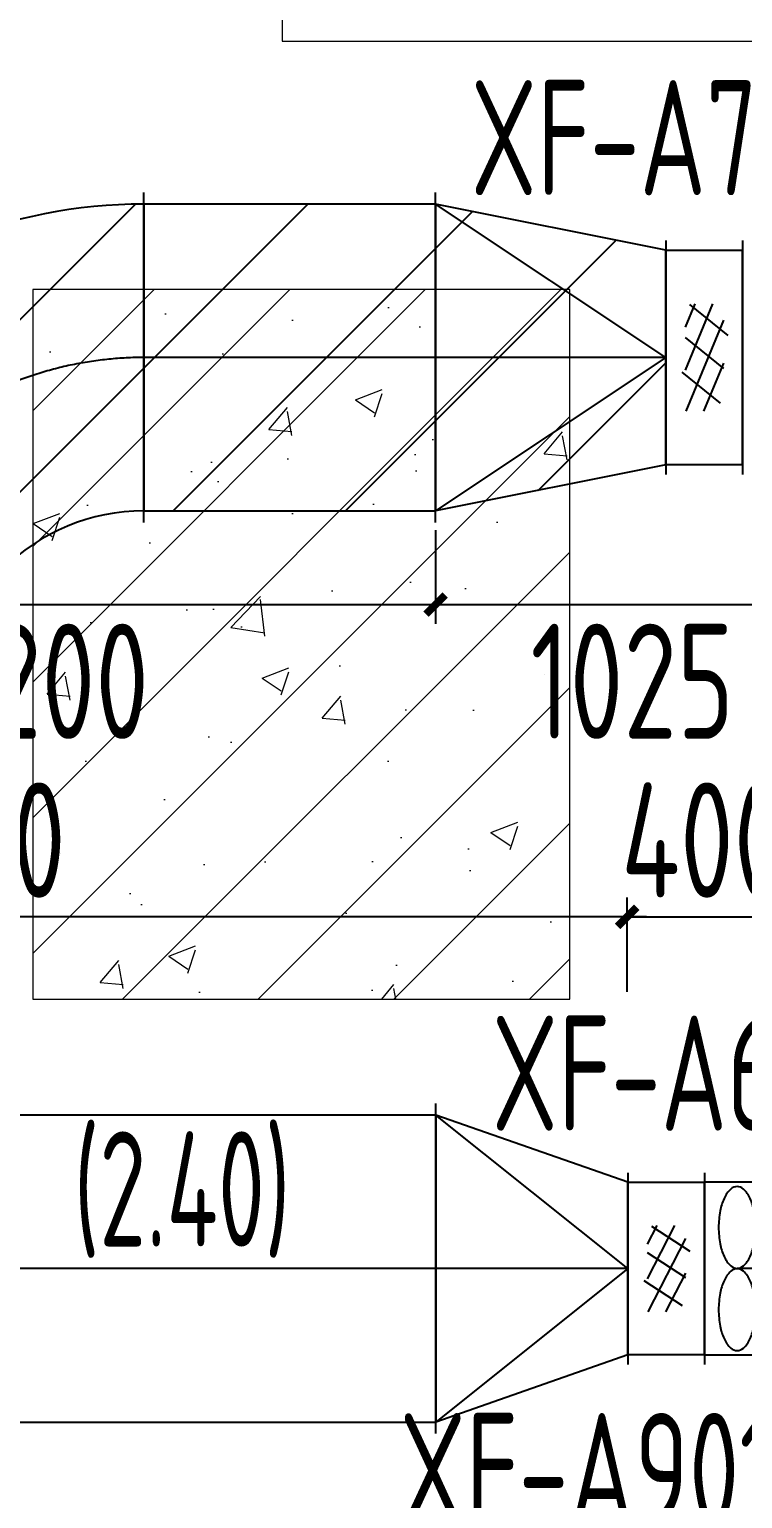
# Model space of a CAD drawing. Extents: x 13114849 to 13479250, y 160225 to 278773.
# Drawn here: x 13250939 to 13252798, y 198810 to 202640 of the extents above; entities that cross this region are included whole.
import ezdxf

# ---------------------------------------------------------------- set-up
doc = ezdxf.new("R2010")
doc.units = 0
doc.header["$LTSCALE"] = 1000
doc.header["$MEASUREMENT"] = 0
doc.linetypes.add('CENTER2', pattern=[28.575000000000003, 19.05, -3.175, 3.175, -3.175])
for name, color, linetype in [('DUCT-X-P标注', 7, 'Continuous'), ('DUCT-X-S中心线', 5, 'CENTER2'), ('DUCT-X-S标注', 7, 'Continuous'), ('DUCT-X-S法兰', 4, 'Continuous'), ('DUCT-X-S管', 3, 'Continuous'), ('DUCT-X-S管端线', 4, 'Continuous'), ('DUCT-X-S管设备', 7, 'Continuous'), ('DUCT-X-S阀门', 7, 'Continuous')]:
    doc.layers.add(name, color=color, linetype=linetype)
doc.layers.add('建筑底图', color=8, linetype='Continuous', lineweight=13)
doc.styles.add('67', font='gbenor.shx', dxfattribs={"width": 0.7, "bigfont": 'hztxt.shx'})
doc.styles.add('du', font='gbenor.shx', dxfattribs={"width": 0.8, "bigfont": 'hztxt.shx'})
doc.dimstyles.new('67', dxfattribs={"dimscale": 100, "dimtxt": 3, "dimasz": 0.5, "dimexe": 0.5, "dimexo": 2, "dimgap": 0.5, "dimtad": 2, "dimdec": 0, "dimrnd": 5, "dimzin": 0, "dimdsep": 46, "dimtxsty": 'du', "dimblk": 'ARCHTICK', "dimcen": 0, "dimdle": 0.5, "dimclrd": 256, "dimclre": 256, "dimclrt": 256, "dimazin": 0, "dimtfac": 1, "dimtdec": 0, "dimtix": 1, "dimtmove": 2, "dimatfit": 3, "dimfxl": 1, "dimtolj": 1, "dimtzin": 0, "dimlwd": -1, "dimlwe": -1, "dimarcsym": 0})

# ---------------------------------------------------------------- blocks, each defined once
blk = doc.blocks.new('$轴流风机$00000011')
for p, q in [((-500, 500), (-500, -500)), ((500, 500), (-500, 500)), ((500, -500), (500, 500)), ((-339.4800092864898, 134.6796910074772), (-339.4800092864898, -134.6796910074772)), ((87.95522044965765, 134.6796910074772), (-339.4800092864898, 134.6796910074772)), ((87.95522044965765, -134.6796910074772), (87.95522044965765, 134.6796910074772)), ((87.95522044965765, 0), (288.4946038684575, 0)), ((-339.4800092864898, -134.6796910074772), (87.95522044965765, -134.6796910074772)), ((-500, -500), (500, -500))]:
    blk.add_line(p, q)
for centre, radius, start, end in [((355.1290658579092, 328.7278263123881), 170.2906702038428, 129.1821255884627, 153.0603398671826), ((288.4946038684575, 410.4818086252635), 64.8209345055534, 90, 129.1821255884627), ((288.4946038684575, 410.4818086252635), 64.82093450552276, 50.81787441153735, 90), ((221.8601418790058, 328.7278263123881), 170.2906702037323, 26.93966013281736, 50.81787441153735), ((462.4428888200782, 274.1909822780144), 290.6672624295167, 153.0603398671826, 168.1126115914812), ((114.5463189241127, 274.1909822780144), 290.6672624295164, 11.88738840851878, 26.93966013281736), ((633.07206670288, 238.2729985965852), 465.0358888982827, 168.1126115914812, 180), ((-56.08285895868903, 238.2729985965852), 465.0358888982828, 0, 11.88738840851878), ((633.07206670288, 238.2729985965852), 465.0358888974643, 180, 191.8873884085187), ((-56.08285895868903, 238.2729985965852), 465.035888898019, 348.1126115914813, 0), ((462.4428888200782, 202.3550149151561), 290.6672624290152, 191.8873884085187, 206.9396601328174), ((114.5463189241127, 202.3550149151561), 290.6672624293529, 333.0603398671827, 348.1126115914813), ((355.1290658579092, 147.8181708826014), 170.2906702042031, 206.9396601328174, 230.8178744115374), ((288.4946038684575, 66.06418856972596), 64.82093450569862, 230.8178744115374, 270), ((288.4946038684575, 66.06418856972596), 64.82093450561933, 270, 309.1821255884627), ((221.8601418790058, 147.8181708826014), 170.2906702039885, 309.1821255884627, 333.0603398671827), ((462.4428888200782, -202.3550149151561), 290.6672624290063, 153.0603398671826, 168.1126115914812), ((355.1290658579092, -147.8181708826014), 170.2906702042102, 129.1821255884627, 153.0603398671826), ((288.4946038684575, -66.06418856972596), 64.82093450570038, 90, 129.1821255884627), ((288.4946038684575, -66.06418856972596), 64.82093450561933, 50.81787441153735, 90), ((221.8601418790058, -147.8181708826014), 170.290670203996, 26.93966013281736, 50.81787441153735), ((114.5463189241127, -202.3550149151561), 290.6672624293437, 11.88738840851878, 26.93966013281736), ((633.07206670288, -238.2729985965852), 465.0358888974643, 168.1126115914812, 180), ((-56.08285895868903, -238.2729985965852), 465.035888898019, 0, 11.88738840851878), ((633.07206670288, -238.2729985965852), 465.0358888982922, 180, 191.8873884085187), ((-56.08285895868903, -238.2729985965852), 465.0358888982919, 348.1126115914813, 0), ((462.4428888200782, -274.1909822780144), 290.6672624295167, 191.8873884085187, 206.9396601328174), ((114.5463189241127, -274.1909822780144), 290.6672624295169, 333.0603398671827, 348.1126115914813), ((355.1290658579092, -328.7278263123881), 170.2906702038428, 206.9396601328174, 230.8178744115374), ((221.8601418790058, -328.7278263123881), 170.2906702037334, 309.1821255884627, 333.0603398671827), ((288.4946038684575, -410.4818086252635), 64.82093450555568, 230.8178744115374, 270), ((288.4946038684575, -410.4818086252635), 64.82093450552276, 270, 309.1821255884627)]:
    blk.add_arc(centre, radius, start, end)
for p in [(-500, 0), (500, 0)]:
    blk.add_point(p)
blk = doc.blocks.new('_ArchTick')
at = {"color": 0, "linetype": 'ByBlock', "const_width": 0.4}
blk.add_lwpolyline([(-0.5, -0.5), (0.5, 0.5)], dxfattribs=at)
blk = doc.blocks.new('*D318')
at = {"layer": 'DUCT-X-S标注', "transparency": 16777216}
for p, q in [((13252497.03874609, 200131.0679888918), (13252497.03874609, 200376.381648673)), ((13252898.98310336, 200131.0679888918), (13252898.98310336, 200376.381648673)), ((13252497.03874609, 200326.381648673), (13252447.03874609, 200326.381648673)), ((13252497.03874609, 200326.381648673), (13252898.98310336, 200326.381648673)), ((13252898.98310336, 200326.381648673), (13252948.98310336, 200326.381648673))]:
    blk.add_line(p, q, dxfattribs=at)
at = {"layer": 'DUCT-X-S标注', "transparency": 16777216, "xscale": 50, "yscale": 50, "zscale": 50}
blk.add_blockref('_ArchTick', (13252497.03874609, 200326.381648673), dxfattribs=at)
at = {"layer": 'DUCT-X-S标注', "transparency": 16777216, "xscale": 50, "yscale": 50, "zscale": 50, "rotation": 180}
blk.add_blockref('_ArchTick', (13252898.98310336, 200326.381648673), dxfattribs=at)
at = {"layer": 'DUCT-X-S标注', "transparency": 16777216, "insert": (13252698.01092472, 200526.381648673), "char_height": 300, "attachment_point": 5, "style": 'du'}
blk.add_mtext('\\A1;400', dxfattribs=at)
blk = doc.blocks.new('*D317')
at = {"layer": 'DUCT-X-S标注', "transparency": 16777216}
for p, q in [((13248997.36620659, 200287.1330364022), (13248997.36620659, 200376.381648673)), ((13252497.03874609, 200131.0679888918), (13252497.03874609, 200376.381648673)), ((13252547.03874609, 200326.381648673), (13248947.36620659, 200326.381648673))]:
    blk.add_line(p, q, dxfattribs=at)
at = {"layer": 'DUCT-X-S标注', "transparency": 16777216, "xscale": 50, "yscale": 50, "zscale": 50, "rotation": 180}
blk.add_blockref('_ArchTick', (13248997.36620659, 200326.381648673), dxfattribs=at)
at = {"layer": 'DUCT-X-S标注', "transparency": 16777216, "xscale": 50, "yscale": 50, "zscale": 50}
blk.add_blockref('_ArchTick', (13252497.03874609, 200326.381648673), dxfattribs=at)
at = {"layer": 'DUCT-X-S标注', "transparency": 16777216, "insert": (13250747.20247634, 200526.381648673), "char_height": 300, "attachment_point": 5, "style": 'du'}
blk.add_mtext('\\A1;3500', dxfattribs=at)
blk = doc.blocks.new('*D256')
at = {"layer": 'DUCT-X-S标注', "transparency": 16777216}
for p, q in [((13249798.99999999, 201334.5822706714), (13249798.99999999, 201090.3474791925)), ((13251997.58894407, 201334.5822706714), (13251997.58894407, 201090.3474791925)), ((13249748.99999999, 201140.3474791925), (13252047.58894407, 201140.3474791925))]:
    blk.add_line(p, q, dxfattribs=at)
at = {"layer": 'DUCT-X-S标注', "transparency": 16777216, "xscale": 50, "yscale": 50, "zscale": 50, "rotation": 180}
blk.add_blockref('_ArchTick', (13249798.99999999, 201140.3474791925), dxfattribs=at)
at = {"layer": 'DUCT-X-S标注', "transparency": 16777216, "xscale": 50, "yscale": 50, "zscale": 50}
blk.add_blockref('_ArchTick', (13251997.58894407, 201140.3474791925), dxfattribs=at)
at = {"layer": 'DUCT-X-S标注', "transparency": 16777216, "insert": (13250970.82092723, 200940.3474791925), "char_height": 300, "attachment_point": 5, "style": 'du'}
blk.add_mtext('\\A1;2200', dxfattribs=at)
blk = doc.blocks.new('*D129')
at = {"layer": 'DUCT-X-S标注', "transparency": 16777216}
for p, q in [((13251997.58894407, 201334.5822706714), (13251997.58894407, 201090.3474791925)), ((13253022.98894407, 201334.5822706714), (13253022.98894407, 201090.3474791925)), ((13251947.58894407, 201140.3474791925), (13253072.98894407, 201140.3474791925))]:
    blk.add_line(p, q, dxfattribs=at)
at = {"layer": 'DUCT-X-S标注', "transparency": 16777216, "xscale": 50, "yscale": 50, "zscale": 50, "rotation": 180}
blk.add_blockref('_ArchTick', (13251997.58894407, 201140.3474791925), dxfattribs=at)
at = {"layer": 'DUCT-X-S标注', "transparency": 16777216, "xscale": 50, "yscale": 50, "zscale": 50}
blk.add_blockref('_ArchTick', (13253022.98894407, 201140.3474791925), dxfattribs=at)
at = {"layer": 'DUCT-X-S标注', "transparency": 16777216, "insert": (13252510.28894407, 200940.3474791925), "char_height": 300, "attachment_point": 5, "style": 'du'}
blk.add_mtext('\\A1;1025', dxfattribs=at)

msp = doc.modelspace()

# ---------------------------------------------------------------- hatches: boundary and pattern name
at = {"layer": 'DUCT-X-S管'}
h = msp.add_hatch(dxfattribs=at)
h.set_pattern_fill('ANSI31', color=8, scale=200)
h.set_pattern_definition([(45, (0, 0), (-224.5064030267288, 224.5064030267288), [])])
h.paths.add_polyline_path([(13249447.56620513, 209819.5139869216), (13249247.56620513, 209819.5139869219), (13249247.56620513, 209019.5139869219), (13249447.56620513, 209019.5139869216)])
h.paths.add_polyline_path([(13251249.25773995, 209419.5139869194), (13249447.76620513, 209419.5139869216), (13249447.76620513, 209019.5139869216), (13251249.25773995, 209019.5139869194)])
h.paths.add_polyline_path([(13251249.25773995, 209819.5139869194), (13249447.76620513, 209819.5139869216), (13249447.76620513, 209419.5139869216), (13251249.25773995, 209419.5139869194)])
h.paths.add_polyline_path([(13251249.45773995, 209819.5139869194), (13251249.45773995, 209419.5139869194), (13252049.45773995, 209419.5139869184)], flags=17)
h.paths.add_polyline_path([(13252049.45773995, 209419.5139869184), (13251249.45773995, 209419.5139869194), (13251249.45773995, 209019.5139869194)])
h.paths.add_polyline_path([(13252049.45773995, 209819.5139869184), (13251249.45773995, 209819.5139869194), (13252049.45773995, 209419.5139869184)], flags=17)
h.paths.add_polyline_path([(13252049.45773995, 209419.5139869184), (13251249.45773995, 209019.5139869194), (13252049.45773995, 209019.5139869184)])
h.paths.add_polyline_path([(13249247.36620514, 209819.5139869219), (13248747.36620513, 209819.5139869225), (13248747.36620513, 209419.5139869225), (13249247.36620514, 209419.5139869219)])
h.paths.add_polyline_path([(13249247.36620514, 209419.5139869219), (13248747.36620513, 209419.5139869225), (13248747.36620513, 209019.5139869225), (13249247.36620514, 209019.5139869219)])
h.paths.add_polyline_path([(13249247.36620513, 208619.5139868674), (13248747.36620513, 208619.5139868671), (13248747.36620513, 208219.5139868671), (13249247.36620513, 208219.5139868674)])
h.paths.add_polyline_path([(13249247.36620513, 208219.5139868674), (13248747.36620513, 208219.5139868671), (13248747.36620513, 207819.5139868671), (13249247.36620513, 207819.5139868674)])
h.paths.add_polyline_path([(13251198.63290905, 208619.5139868676), (13249447.76620513, 208619.5139868675), (13249447.76620513, 208219.5139868675), (13251198.63290905, 208219.5139868676)])
h.paths.add_polyline_path([(13249447.56620513, 208619.5139868647), (13249247.56620513, 208619.5139868647), (13249247.56620513, 207819.5139868702), (13249447.56620513, 207819.5139868703)])
h.paths.add_polyline_path([(13251198.63290905, 208219.5139868676), (13249447.76620513, 208219.5139868675), (13249447.76620513, 207819.5139868675), (13251198.63290905, 207819.5139868676)])
h.paths.add_polyline_path([(13251198.83290905, 208619.5139868676), (13251198.83290905, 208219.5139868676), (13251998.83290905, 208219.5139868676)])
h.paths.add_polyline_path([(13251998.83290905, 208219.5139868676), (13251198.83290905, 208219.5139868676), (13251198.83290905, 207819.5139868676)], flags=17)
h.paths.add_polyline_path([(13251998.83290905, 208219.5139868676), (13251198.83290905, 207819.5139868676), (13251998.83290905, 207819.5139868676)], flags=17)
h.paths.add_polyline_path([(13251998.83290905, 208619.5139868676), (13251198.83290905, 208619.5139868676), (13251998.83290905, 208219.5139868676)])
h.paths.add_polyline_path([(13252850.25773995, 209419.5139869174), (13252850.25773995, 209019.5139869174), (13253650.25773995, 209019.5139869164)], flags=17)
h.paths.add_polyline_path([(13253650.25773995, 209819.5139869164), (13252850.25773995, 209819.5139869174), (13252850.25773995, 209419.5139869174)])
h.paths.add_polyline_path([(13253650.25773995, 209819.5139869164), (13252850.25773995, 209419.5139869174), (13253650.25773995, 209419.5139869164)])
h.paths.add_polyline_path([(13253650.25773995, 209419.5139869164), (13252850.25773995, 209419.5139869174), (13253650.25773995, 209019.5139869164)], flags=17)
h.paths.add_polyline_path([(13256072.34927476, 209419.5139869133), (13253650.45773995, 209419.5139869164), (13253650.45773995, 209019.5139869164), (13256072.34927476, 209019.5139869133)])
h.paths.add_polyline_path([(13256072.34927476, 209819.5139869133), (13253650.45773995, 209819.5139869164), (13253650.45773995, 209419.5139869164), (13256072.34927476, 209419.5139869133)])
h.paths.add_polyline_path([(13256072.34927476, 208619.5139868679), (13253599.83290905, 208619.5139868677), (13253599.83290905, 208219.5139868677), (13256072.34927476, 208219.5139868679)])
h.paths.add_polyline_path([(13256072.34927476, 208219.5139868679), (13253599.83290905, 208219.5139868677), (13253599.83290905, 207819.5139868677), (13256072.34927476, 207819.5139868679)])
h.paths.add_polyline_path([(13253599.63290905, 208619.5139868677), (13252799.63290905, 208219.5139868677), (13253599.63290905, 208219.5139868677)], flags=17)
h.paths.add_polyline_path([(13253599.63290905, 208219.5139868677), (13252799.63290905, 208219.5139868677), (13253599.63290905, 207819.5139868677)])
h.paths.add_polyline_path([(13252799.63290905, 208219.5139868677), (13252799.63290905, 207819.5139868677), (13253599.63290905, 207819.5139868677)])
h.paths.add_polyline_path([(13253599.63290905, 208619.5139868677), (13252799.63290905, 208619.5139868677), (13252799.63290905, 208219.5139868677)], flags=17)
h.paths.add_polyline_path([(13256272.54927476, 208619.5139868679), (13256072.54927476, 208619.5139868679), (13256072.54927476, 207819.5139868679), (13256272.54927476, 207819.5139868679)])
h.paths.add_polyline_path([(13256772.82409987, 208619.5139868679), (13256272.74927476, 208619.5139868679), (13256272.74927476, 208219.5139868679), (13256772.82409987, 208219.5139868679)])
h.paths.add_polyline_path([(13256772.82409987, 208219.5139868679), (13256272.74927476, 208219.5139868679), (13256272.74927476, 207819.5139868679), (13256772.82409987, 207819.5139868679)])
h.paths.add_polyline_path([(13256773.74210515, 209419.513986911), (13256272.74927476, 209419.5139869126), (13256272.74927476, 209019.5139869126), (13256773.74210515, 209019.513986911)])
h.paths.add_polyline_path([(13256272.54927477, 209819.5139869098), (13256072.54927477, 209819.5139869105), (13256072.54927476, 209019.513986916), (13256272.54927476, 209019.5139869153)])
h.paths.add_polyline_path([(13256773.74210515, 209819.513986911), (13256272.74927477, 209819.5139869126), (13256272.74927476, 209419.5139869126), (13256773.74210515, 209419.513986911)])
h.paths.add_polyline_path([(13259709.96315765, 209819.5139869007), (13259397.2421051, 209819.5139869017), (13259397.2421051, 209419.5139869017), (13259709.96315764, 209419.5139869007)])
h.paths.add_polyline_path([(13259810.16315765, 209641.9598676498), (13259810.16315765, 209819.5139869004), (13259710.16315765, 209819.5139869007), (13259710.16315764, 209019.5139869007), (13259910.16315764, 209019.5139869), (13259910.16315765, 209819.5139869), (13259810.16315765, 209819.5139869004)])
h.paths.add_polyline_path([(13260223.08421019, 209819.513986899), (13259910.36315764, 209819.5139869), (13259910.36315764, 209419.5139869), (13260223.08421019, 209419.513986899)])
h.paths.add_polyline_path([(13259709.96315764, 209419.5139869007), (13259397.2421051, 209419.5139869017), (13259397.24210509, 209019.5139869017), (13259709.96315764, 209019.5139869007)])
h.paths.add_polyline_path([(13260223.08421019, 209419.513986899), (13259910.36315764, 209419.5139869), (13259910.36315764, 209019.5139869), (13260223.08421019, 209019.513986899)])
h.paths.add_polyline_path([(13260423.28421019, 209819.5139868983), (13260223.28421019, 209819.513986899), (13260223.28421019, 209019.513986899), (13260423.28421019, 209019.5139868983)])
h.paths.add_polyline_path([(13260702.16620409, 209819.5139868973), (13260423.48421019, 209819.5139868983), (13260423.48421019, 209419.5139868983), (13260702.16620409, 209419.5139868973)])
h.paths.add_polyline_path([(13260702.16620409, 209419.5139868973), (13260423.48421019, 209419.5139868983), (13260423.48421019, 209019.5139868983), (13260702.16620408, 209019.5139868973)])
h.paths.add_polyline_path([(13261272.36620408, 209939.5139868975), (13261272.36620409, 209989.5139868971), (13260872.36620409, 209989.5139868971), (13260872.36620409, 209939.5139868989, -0.4142135623741164), (13260752.36620409, 209819.5139868989), (13260702.36620409, 209819.5139868973), (13260702.36620408, 209419.5139868973), (13260752.36620408, 209419.5139868971, 0.414213562374118)], flags=17)
h.paths.add_polyline_path([(13261672.36620409, 209989.5139868971), (13261272.36620409, 209989.5139868971), (13261272.36620408, 209939.5139868975, -0.4142135623741175), (13260752.36620408, 209419.5139868971), (13260702.36620408, 209419.5139868973), (13260702.36620408, 209019.5139868973), (13261672.36620409, 209019.513986894)])
h.paths.add_polyline_path([(13261272.36620409, 212034.1166338175), (13260872.36620409, 212034.1166338175), (13260872.36620409, 209989.7139868971), (13261272.36620409, 209989.7139868971)])
h.paths.add_polyline_path([(13261672.36620409, 212034.1166338175), (13261272.36620409, 212034.1166338175), (13261272.36620409, 209989.7139868971), (13261672.36620409, 209989.7139868971)])
h.paths.add_polyline_path([(13261272.36620409, 214612.6941479993), (13260872.36620409, 214612.6941479993), (13260872.36620409, 212234.5166338175), (13261272.36620409, 212234.5166338175)])
h.paths.add_polyline_path([(13261672.36620409, 214612.6941479993), (13261272.36620409, 214612.6941479993), (13261272.36620409, 212234.5166338175), (13261672.36620409, 212234.5166338175)])
h.paths.add_polyline_path([(13261672.36620409, 212234.3166338175), (13260872.36620409, 212234.3166338175), (13260872.36620409, 212034.3166338175), (13261672.36620409, 212034.3166338175)])
h.paths.add_polyline_path([(13261572.36620398, 215112.8941479993), (13260772.36620398, 215112.8941479994), (13260872.36620409, 214612.8941479993), (13261272.36620409, 214612.8941479993)])
h.paths.add_polyline_path([(13262372.36620398, 215112.8941479992), (13261572.36620398, 215112.8941479993), (13261272.36620409, 214612.8941479993), (13261672.36620409, 214612.8941479993)])
h.paths.add_polyline_path([(13262372.36620398, 215332.584179116), (13261572.36620398, 215332.584179116), (13261572.36620398, 215113.0941479993), (13262372.36620398, 215113.0941479993)])
h.paths.add_polyline_path([(13262372.36620398, 215532.784179116), (13260772.36620398, 215532.784179116), (13260772.36620398, 215332.784179116), (13262372.36620398, 215332.784179116)])
h.paths.add_polyline_path([(13261572.36620398, 215784.5146854253), (13260772.36620398, 215784.5146854253), (13260772.36620398, 215532.984179116), (13261572.36620398, 215532.984179116)])
h.paths.add_polyline_path([(13261572.36620398, 215332.584179116), (13260772.36620398, 215332.584179116), (13260772.36620398, 215113.0941479993), (13261572.36620398, 215113.0941479993)])
h.paths.add_polyline_path([(13262372.36620398, 215784.5146854253), (13261572.36620398, 215784.5146854253), (13261572.36620398, 215532.984179116), (13262372.36620398, 215532.984179116)])
h.paths.add_polyline_path([(13259910.16315764, 208619.5139868683), (13259810.16315764, 208619.5139868683), (13259810.16315764, 208441.959867618), (13259820.38812521, 208440.0484899194), (13259829.66662314, 208431.5900214406), (13259833.10255121, 208419.5139868649), (13259830.82508248, 208411.5095145428), (13259827.11557405, 208404.0598173516), (13259820.03992621, 208399.6787616905), (13259810.16315764, 208395.8524811628), (13259810.16315764, 208397.0681061186), (13259799.93819007, 208398.9794838172), (13259790.65969214, 208407.437952296), (13259787.22376407, 208419.5139868717), (13259790.65969215, 208431.5900214406), (13259799.93819007, 208440.0484899194), (13259810.16315764, 208441.9598676175), (13259810.16315764, 208619.5139868683), (13259710.16315764, 208619.5139868683), (13259710.16315764, 207819.5139868683), (13259910.16315764, 207819.5139868683)])
h.paths.add_polyline_path([(13260222.16620498, 208219.5139868684), (13259910.36315764, 208219.5139868683), (13259910.36315764, 207819.5139868683), (13260222.16620498, 207819.5139868684)])
h.paths.add_polyline_path([(13259709.96315764, 208619.5139868683), (13259396.32409987, 208619.5139868683), (13259396.32409987, 208219.5139868683), (13259709.96315764, 208219.5139868683)])
h.paths.add_polyline_path([(13259709.96315764, 208219.5139868683), (13259396.32409987, 208219.5139868683), (13259396.32409987, 207819.5139868683), (13259709.96315764, 207819.5139868683)])
h.paths.add_polyline_path([(13260422.36620498, 208619.5139868684), (13260222.36620498, 208619.5139868684), (13260222.36620498, 207819.5139868684), (13260422.36620498, 207819.5139868684)])
h.paths.add_polyline_path([(13260222.16620498, 208619.5139868684), (13259910.36315764, 208619.5139868683), (13259910.36315764, 208219.5139868683), (13260222.16620498, 208219.5139868684)])
h.paths.add_polyline_path([(13260702.16620408, 208619.5139868684), (13260422.56620498, 208619.5139868684), (13260422.56620498, 208219.5139868684), (13260702.16620408, 208219.5139868684)])
h.paths.add_polyline_path([(13260702.16620408, 208219.5139868684), (13260422.56620498, 208219.5139868684), (13260422.56620498, 207819.5139868684), (13260702.16620408, 207819.5139868684)])
h.paths.add_polyline_path([(13261672.36620408, 208619.5139868686), (13260702.36620408, 208619.5139868684), (13260702.36620408, 208219.5139868684), (13260752.36620407, 208219.5139868684, -0.4142135623730951), (13261272.36620408, 207699.5139868668), (13261272.36620408, 207649.5139868685), (13261672.36620408, 207649.5139868685)])
h.paths.add_polyline_path([(13260752.36620407, 208219.5139868684), (13260702.36620408, 208219.5139868684), (13260702.36620408, 207819.5139868684), (13260752.36620407, 207819.5139868683, -0.414213562373095), (13260872.36620408, 207699.5139868664), (13260872.36620408, 207649.5139868685), (13261272.36620408, 207649.5139868685), (13261272.36620408, 207699.5139868668, 0.4142135623730845)], flags=17)
h.paths.add_polyline_path([(13261272.36620408, 207649.3139868685), (13260872.36620408, 207649.3139868685), (13260872.36620408, 206829.7143252046), (13261272.36620408, 206829.7143252046)])
h.paths.add_polyline_path([(13261672.36620408, 207649.3139868685), (13261272.36620408, 207649.3139868685), (13261272.36620408, 206829.7143252046), (13261672.36620408, 206829.7143252046)])
h.paths.add_polyline_path([(13261272.36620408, 206629.3143252046), (13260872.36620408, 206629.3143252046), (13260872.36620408, 199597.227107865), (13261272.36620408, 199597.227107865)])
h.paths.add_polyline_path([(13261672.36620408, 206629.3143252046), (13261272.36620408, 206629.3143252046), (13261272.36620408, 199597.227107865), (13261672.36620408, 199597.227107865)])
h.paths.add_polyline_path([(13261672.36620408, 206829.5143252046), (13260872.36620408, 206829.5143252046), (13260872.36620408, 206629.5143252046), (13261672.36620408, 206629.5143252046)])
h.paths.add_polyline_path([(13298012.1662041, 197010.0056730586), (13296334.13227398, 197010.0056730586), (13296334.13227398, 196610.0056730586), (13298012.1662041, 196610.0056730586)])
h.paths.add_polyline_path([(13298012.1662041, 196610.0056730586), (13296334.13227398, 196610.0056730586), (13296334.13227398, 196210.0056730586), (13298012.1662041, 196210.0056730586)])
h.paths.add_polyline_path([(13298062.3662041, 196610.0056730586), (13298012.3662041, 196610.0056730586), (13298012.3662041, 196210.0056730586), (13298062.3662041, 196210.005673057, -0.4142135623730951), (13298222.3662041, 196050.005673057), (13298222.3662041, 196000.0056730586), (13298622.3662041, 196000.0056730586), (13298622.3662041, 196050.0056730572, 0.414213562373095)], flags=17)
h.paths.add_polyline_path([(13299022.3662041, 197010.0056730586), (13298012.3662041, 197010.0056730586), (13298012.3662041, 196610.0056730586), (13298062.3662041, 196610.0056730586, -0.414213562373095), (13298622.3662041, 196050.0056730572), (13298622.3662041, 196000.0056730586), (13299022.3662041, 196000.0056730586)])
h.paths.add_polyline_path([(13298622.3662041, 195999.8056730586), (13298222.3662041, 195999.8056730586), (13298222.3662041, 195899.5), (13298622.3662041, 195899.5)])
h.paths.add_polyline_path([(13299022.3662041, 195999.8056730586), (13298622.3662041, 195999.8056730586), (13298622.3662041, 195899.5), (13299022.3662041, 195899.5)])
h.paths.add_polyline_path([(13298622.3662041, 195899.3), (13298222.3662041, 195899.3), (13297822.3662041, 195399.3), (13298622.3662041, 195399.3)])
h.paths.add_polyline_path([(13299022.3662041, 195899.3), (13298622.3662041, 195899.3), (13298622.3662041, 195399.3), (13299422.3662041, 195399.3)])
h.paths.add_polyline_path([(13299422.36620409, 195309.7146855955), (13297822.36620409, 195309.7146855955), (13297822.36620409, 195109.7146855955), (13299422.36620409, 195109.7146855955)])
h.paths.add_polyline_path([(13299422.3662041, 195399.0999999499), (13298622.3662041, 195399.1), (13298622.36620409, 195309.9146855955), (13299422.36620409, 195309.9146855454)])
h.paths.add_polyline_path([(13298622.3662041, 195399.1), (13297822.3662041, 195399.1000000501), (13297822.36620409, 195309.9146856456), (13298622.36620409, 195309.9146855955)])
h.paths.add_polyline_path([(13298622.36620409, 195109.5146855955), (13297822.36620409, 195109.5146855776), (13297822.3662041, 194859.5146855148), (13298622.3662041, 194859.5146855327)])
h.paths.add_polyline_path([(13299422.36620409, 195109.5146856134), (13298622.36620409, 195109.5146855955), (13298622.3662041, 194859.5146855327), (13299422.3662041, 194859.5146855505)])
h = msp.add_hatch(dxfattribs=at)
h.set_pattern_fill('ANSI31', color=8, scale=200)
h.set_pattern_definition([(45, (7.539987564086914e-06, -86929.14762198928), (-224.5064030267288, 224.5064030267288), [])])
h.paths.add_polyline_path([(13251236.94170724, 202184.5146736407, 0.1989517311874837), (13250303.05823345, 201797.6874730918), (13250585.90094325, 201514.8447633012), (13250585.9716518, 201514.9154718485, -0.1989123682195912), (13251236.84170722, 201784.5146774272), (13251236.94170725, 201784.5146774272)])
h.paths.add_polyline_path([(13251236.94170725, 201784.5146719952, 0.1989688373447257), (13250585.90094709, 201514.8447594605), (13250868.74365573, 201232.0020508332), (13250868.81436521, 201232.0727603079, -0.1989123682352521), (13251236.84170728, 201384.5146774272), (13251236.94170726, 201384.5146774272)])
h.paths.add_polyline_path([(13250302.91680942, 201797.5460544133), (13250167.53948042, 201662.1687254081), (13250450.3821929, 201379.3260129397), (13250585.7595219, 201514.7033419449)])
h.paths.add_polyline_path([(13250585.7595219, 201514.7033419449), (13250450.3821929, 201379.3260129397), (13250733.22490538, 201096.4833004712), (13250868.60223438, 201231.8606294765)])
h.paths.add_polyline_path([(13250450.2407677, 201379.1845954241), (13250167.39805906, 201662.0273040514), (13250167.32734959, 201661.9565945774, -0.1989123682358265), (13249799.30000752, 201509.5146774573), (13249799.20000753, 201509.5146774573), (13249799.20000754, 201109.5146828893, 0.1989688373447956)])
h.paths.add_polyline_path([(13250450.24077154, 201379.1845915834), (13250450.17006299, 201379.1138830352, -0.1989123682356698), (13249799.30000751, 201109.5146774573), (13249799.20000754, 201109.5146774573), (13249799.20000755, 200709.5146812438, 0.1989517311875162), (13250733.08348135, 201096.3418817927)])
h.paths.add_polyline_path([(13249799.10000754, 201509.5146774573), (13249197.76621272, 201509.5146774445), (13249197.76621273, 201109.5146774445), (13249799.10000754, 201109.5146774573)])
h.paths.add_polyline_path([(13249799.10000754, 201109.5146774573), (13249197.76621273, 201109.5146774445), (13249197.76621274, 200709.5146774445), (13249799.10000754, 200709.5146774573)])
h.paths.add_polyline_path([(13249197.56621272, 201509.5146774445), (13248997.56621272, 201509.5146774411), (13248997.56621274, 200709.5146774411), (13249197.56621274, 200709.5146774445)])
h.paths.add_polyline_path([(13248997.3662127, 201509.5146774411), (13248747.3662127, 201509.5146774194), (13248747.36621273, 201109.5146774194), (13248997.36621273, 201109.5146774411)])
h.paths.add_polyline_path([(13248997.36621273, 201109.5146774411), (13248747.36621273, 201109.5146774194), (13248747.36621277, 200709.5146774194), (13248997.36621277, 200709.5146774411)])
h.paths.add_polyline_path([(13251997.38895162, 201784.5146774752), (13251236.94170725, 201784.5146774272), (13251236.94170726, 201384.5146774272), (13251997.38895164, 201384.5146774752)])
h.paths.add_polyline_path([(13251997.38895159, 202184.5146774752), (13251236.94170724, 202184.5146774272), (13251236.94170725, 201784.5146774272), (13251997.38895162, 201784.5146774752)])
h.paths.add_polyline_path([(13252597.58895161, 202064.5146774931), (13251997.5889516, 202184.5146774752), (13252597.58895162, 201784.5146774931)], flags=17)
h.paths.add_polyline_path([(13251997.5889516, 202184.5146774752), (13251997.58895162, 201784.5146774752), (13252597.58895162, 201784.5146774931)])
h.paths.add_polyline_path([(13252597.58895162, 201784.5146774931), (13251997.58895162, 201784.5146774752), (13251997.58895163, 201384.5146774752)])
h.paths.add_polyline_path([(13252597.58895162, 201784.5146774931), (13251997.58895163, 201384.5146774752), (13252597.58895162, 201504.5146774931)])
h.paths.add_polyline_path([(13254048.38895157, 202184.5146775363), (13253448.38895158, 202064.5146775185), (13253448.38895158, 201784.5146775185)])
h.paths.add_polyline_path([(13254048.38895157, 202184.5146775363), (13253448.38895158, 201784.5146775185), (13254048.38895158, 201784.5146775363)])
h.paths.add_polyline_path([(13254048.38895158, 201784.5146775363), (13253448.38895158, 201784.5146775185), (13254048.3889516, 201384.5146775363)])
h.paths.add_polyline_path([(13253448.38895158, 201784.5146775185), (13253448.38895159, 201504.5146775185), (13254048.3889516, 201384.5146775363)], flags=17)
h.paths.add_polyline_path([(13254850.17758089, 202184.5146775731), (13254048.58895157, 202184.5146775364), (13254048.58895159, 201784.5146775364), (13254850.17758091, 201784.5146775731)])
h.paths.add_polyline_path([(13254850.17758091, 201784.5146775731), (13254048.58895159, 201784.5146775364), (13254048.5889516, 201384.5146775364), (13254850.17758093, 201384.5146775731)])
at = {"layer": '建筑底图'}
h = msp.add_hatch(dxfattribs=at)
h.set_pattern_fill('钢筋混凝土', color=8, scale=100, style=0)
h.set_pattern_definition([(45, (0, 0), (-176.7766952966369, 176.7766952966369), []), (49.99999999999999, (0, 0), (717.2601826007534, -62.75213498259511), [75, -825]), (355, (0, 0), (-138.751333613, 752.1921337000118), [60, -660]), (100.4514, (59.77168, -5.22934), (578.5093817140216, 689.4395420609536), [63.74019000000001, -701.142112]), (46.18420000000001, (0, 200), (1067.241048625644, -165.5190143290181), [112.5, -1237.5]), (96.6356, (88.936745, 186.206693), (934.6627055487033, 974.1178709004417), [95.610288, -1051.713]), (351.1842, (0, 200), (934.6619451336272, 974.1186009253246), [90, -990]), (21, (100, 150), (596.9070521184617, -402.6188906653388), [75, -825]), (326.0000000000001, (100, 150), (243.3153319215817, 725.150045046853), [60, -660]), (71.4514, (149.742233, 116.448394), (840.22262858149, 322.5304967099524), [63.74019000000001, -701.142112]), (37.50000000000001, (0, 0), (12.15985531729067, 332.8938538313115), [0, -652, 0, -670, 0, -662.5]), (7.499999999999999, (0, 0), (263.0695374421486, 394.4117118823602), [0, -382, 0, -637, 0, -252.5]), (327.5, (-223, 0), (533.822436172409, -22.55487173437976), [0, -250, 0, -780, 0, -1035]), (317.5, (-323, 0), (583.1861693423863, 100.1049823323177), [0, -325, 0, -518, 0, -735])])
h.paths.add_polyline_path([(13252347.25397303, 201961.5875812805), (13250947.25397303, 201961.5875812805), (13250947.25397303, 200111.5875812805), (13252347.25397303, 200111.5875812805)])

# ---------------------------------------------------------------- linework, layer by layer
at = {"layer": 'DUCT-X-S中心线'}
for p, q in [((13251236.94169971, 201784.5146774273), (13251236.84169971, 201784.5146774273)), ((13251997.38894408, 201784.5146774752), (13251236.94169971, 201784.5146774273)), ((13252597.58894408, 201784.5146774931), (13251997.58894408, 201784.5146774753)), ((13251998.38310336, 199409.2367026547), (13249197.76620671, 199409.2367026544)), ((13252498.58310336, 199409.2367026548), (13251998.58310336, 199409.2367026547))]:
    msp.add_line(p, q, dxfattribs=at)
msp.add_arc((13251236.84169974, 200864.0454206576), 920.4692567696911, 90.00000000150727, 135.0000000012029, dxfattribs=at)
at = {"layer": 'DUCT-X-S法兰'}
for p, q in [((13251237.04169971, 201354.5146774273), (13251237.04169971, 202214.5146774273)), ((13251997.48894408, 201354.5146774752), (13251997.48894408, 202214.5146774752)), ((13252597.68894408, 202089.5146774931), (13252597.68894408, 201479.5146774931)), ((13252797.88894408, 202089.5146774991), (13252797.88894408, 201479.5146774991)), ((13251998.48310336, 198979.2367026547), (13251998.48310336, 199839.2367026547)), ((13252498.68310336, 199659.2367026548), (13252498.68310336, 199159.2367026548)), ((13252698.88310336, 199659.2367026549), (13252698.88310336, 199159.2367026549))]:
    msp.add_line(p, q, dxfattribs=at)
at = {"layer": 'DUCT-X-S管'}
for p, q in [((13251236.9416997, 202184.5146774273), (13251236.8416997, 202184.5146774273)), ((13251236.94169969, 202184.5146774273), (13251236.94169974, 201384.5146774273)), ((13251997.38894405, 202184.5146774752), (13251236.94169969, 202184.5146774273)), ((13251997.3889441, 201384.5146774752), (13251997.38894405, 202184.5146774752)), ((13252597.58894408, 201784.5146774931), (13251997.58894406, 202184.5146774753)), ((13252597.58894407, 202064.5146774931), (13251997.58894406, 202184.5146774753)), ((13252597.78894407, 202064.5146774931), (13252797.78894407, 202064.5146774991)), ((13252597.58894408, 201784.5146774931), (13251997.58894409, 201384.5146774753)), ((13252597.58894408, 201504.5146774931), (13251997.58894409, 201384.5146774753)), ((13252797.78894408, 201504.5146774991), (13252597.78894408, 201504.5146774931)), ((13251236.84169972, 201384.5146774273), (13251236.94169972, 201384.5146774273)), ((13251236.94169974, 201384.5146774273), (13251997.3889441, 201384.5146774752)), ((13251998.38310336, 199809.2367026547), (13249197.76620671, 199809.2367026544)), ((13251998.38310336, 199009.2367026547), (13251998.38310336, 199809.2367026547)), ((13252498.58310336, 199409.2367026548), (13251998.58310336, 199809.2367026547)), ((13252498.58310336, 199634.2367026548), (13251998.58310336, 199809.2367026547)), ((13252498.78310336, 199634.2367026548), (13252698.78310336, 199634.2367026549)), ((13252498.58310336, 199409.2367026548), (13251998.58310336, 199009.2367026547)), ((13252498.58310336, 199184.2367026548), (13251998.58310336, 199009.2367026547)), ((13252698.78310336, 199184.2367026549), (13252498.78310336, 199184.2367026548)), ((13249197.76620671, 199009.2367026544), (13251998.38310336, 199009.2367026547))]:
    msp.add_line(p, q, dxfattribs=at)
for centre, radius, start, end in [((13251236.84169973, 200864.0454206656), 1320.469256761717, 90.00000000129313, 135.0000000013537), ((13251236.84169974, 200864.0454206615), 520.4692567657912, 90.00000000143535, 135.0000000013095)]:
    msp.add_arc(centre, radius, start, end, dxfattribs=at)
at = {"layer": 'DUCT-X-S管端线'}
for p, q in [((13251236.9416997, 202184.5146774273), (13251236.94169972, 201384.5146774273)), ((13251997.58894406, 202184.5146774753), (13251997.58894409, 201384.5146774753)), ((13252597.58894408, 201504.5146774931), (13252597.58894407, 202064.5146774931)), ((13252597.78894408, 201504.5146774931), (13252597.78894407, 202064.5146774931)), ((13252797.78894408, 201504.5146774991), (13252797.78894407, 202064.5146774991)), ((13251998.58310336, 199809.2367026547), (13251998.58310336, 199009.2367026547)), ((13252498.58310336, 199184.2367026548), (13252498.58310336, 199634.2367026548)), ((13252498.78310336, 199184.2367026548), (13252498.78310336, 199634.2367026548)), ((13252698.78310336, 199184.2367026549), (13252698.78310336, 199634.2367026549))]:
    msp.add_line(p, q, dxfattribs=at)
at = {"layer": 'DUCT-X-S阀门'}
for p, q in [((13252672.97281507, 201924.5146774953), (13252647.78894407, 201863.4470357516)), ((13252719.16083661, 201924.5146774967), (13252647.78894408, 201751.4470357516)), ((13252659.39609505, 201922.3016357608), (13252759.39609505, 201841.4725980772)), ((13252747.78894407, 201881.9341488142), (13252649.87880431, 201644.5146774947)), ((13252647.78894407, 201836.525646943), (13252747.78894408, 201755.6966092595)), ((13252639.66393946, 201745.8774871482), (13252739.66393946, 201665.0484494647)), ((13252747.78894408, 201769.9341488142), (13252696.06682585, 201644.514677496)), ((13252573.96697436, 199521.7367026549), (13252548.78310336, 199472.6644905399)), ((13252620.15499589, 199521.7367026549), (13252548.78310336, 199382.6644905399)), ((13252648.78310336, 199487.5202063914), (13252550.87296359, 199296.7367026549)), ((13252560.39025433, 199519.9583655471), (13252660.39025433, 199455.0064602632)), ((13252548.78310336, 199451.0312316759), (13252648.78310336, 199386.0793263921)), ((13252540.65809874, 199378.1889604124), (13252640.65809874, 199313.2370551286)), ((13252648.78310336, 199397.5202063914), (13252597.06098512, 199296.7367026549))]:
    msp.add_line(p, q, dxfattribs=at)
at = {"layer": '建筑底图', "color": 8}
for p, q in [((13251597.2557104, 206259.5143251235), (13251597.2557104, 202609.512376441)), ((13251597.2557104, 202609.512376441), (13254797.2557104, 202609.512376441))]:
    msp.add_line(p, q, dxfattribs=at)
msp.add_lwpolyline([(13252347.25397303, 200111.5875812805), (13252347.25397303, 201961.5875812805), (13250947.25397303, 201961.5875812805), (13250947.25397303, 200111.5875812805)], close=True, dxfattribs=at)

# ---------------------------------------------------------------- block references
at = {"layer": 'DUCT-X-S管设备', "xscale": 0.4, "yscale": 0.45, "zscale": 450, "rotation": 180.0000000000129}
msp.add_blockref('$轴流风机$00000011', (13252898.98310336, 199409.2367026549, 2815), dxfattribs=at)

# ---------------------------------------------------------------- texts
at = {"layer": 'DUCT-X-P标注', "style": '67', "width": 0.75}
msp.add_text('XF-A901', height=300, dxfattribs=at).set_placement((13251903.30858614, 198732.7194417784, 7450))
at = {"layer": 'DUCT-X-S标注', "style": '67', "width": 0.75}
for s, p in [('XF-A701(2.75)', (13252088.86172244, 202207.7027126613, 2200)), ('XF-A601(2.60)', (13252143.86689836, 199768.826306794, 4250))]:
    msp.add_text(s, height=300, dxfattribs=at).set_placement(p)
at = {"layer": 'DUCT-X-S标注', "color": 7, "style": '67', "width": 0.7}
msp.add_text('(2.40)', height=300, dxfattribs=at).set_placement((13251054.07032432, 199466.7367026546, 2815))

# ---------------------------------------------------------------- dimensions: what is measured, and where the dimension line sits
at = {"layer": 'DUCT-X-S标注'}
dim = msp.add_linear_dim(base=(13251997.58894407, 201140.3474791925), p1=(13249798.99999999, 201534.5822706714, 2650), p2=(13251997.58894407, 201534.5822706714), dimstyle='67', dxfattribs=at)
dim.commit()
dim.dimension.update_dxf_attribs({"geometry": '*D256', "text_midpoint": (13250970.82092723, 200940.3474791925), "dimtype": 128})
for base, p1, p2, picture, middle in [((13253022.98894407, 201140.3474791925, -2650), (13251997.58894407, 201534.5822706714, -2650), (13253022.98894407, 201534.5822706714, -2650), '*D129', (13252510.28894407, 200940.3474791925, -2650)), ((13248997.36620659, 200326.381648673), (13252497.03874609, 199931.0679888918, 3400), (13248997.36620659, 200087.1330364022), '*D317', (13250747.20247634, 200526.381648673)), ((13252898.98310336, 200326.381648673), (13252497.03874609, 199931.0679888918, 3400), (13252898.98310336, 199931.0679888918, 4250), '*D318', (13252698.01092472, 200526.381648673))]:
    dim = msp.add_linear_dim(base=base, p1=p1, p2=p2, dimstyle='67', dxfattribs=at)
    dim.commit()
    dim.dimension.update_dxf_attribs({"geometry": picture, "text_midpoint": middle})

doc.saveas('drawing.dxf')
